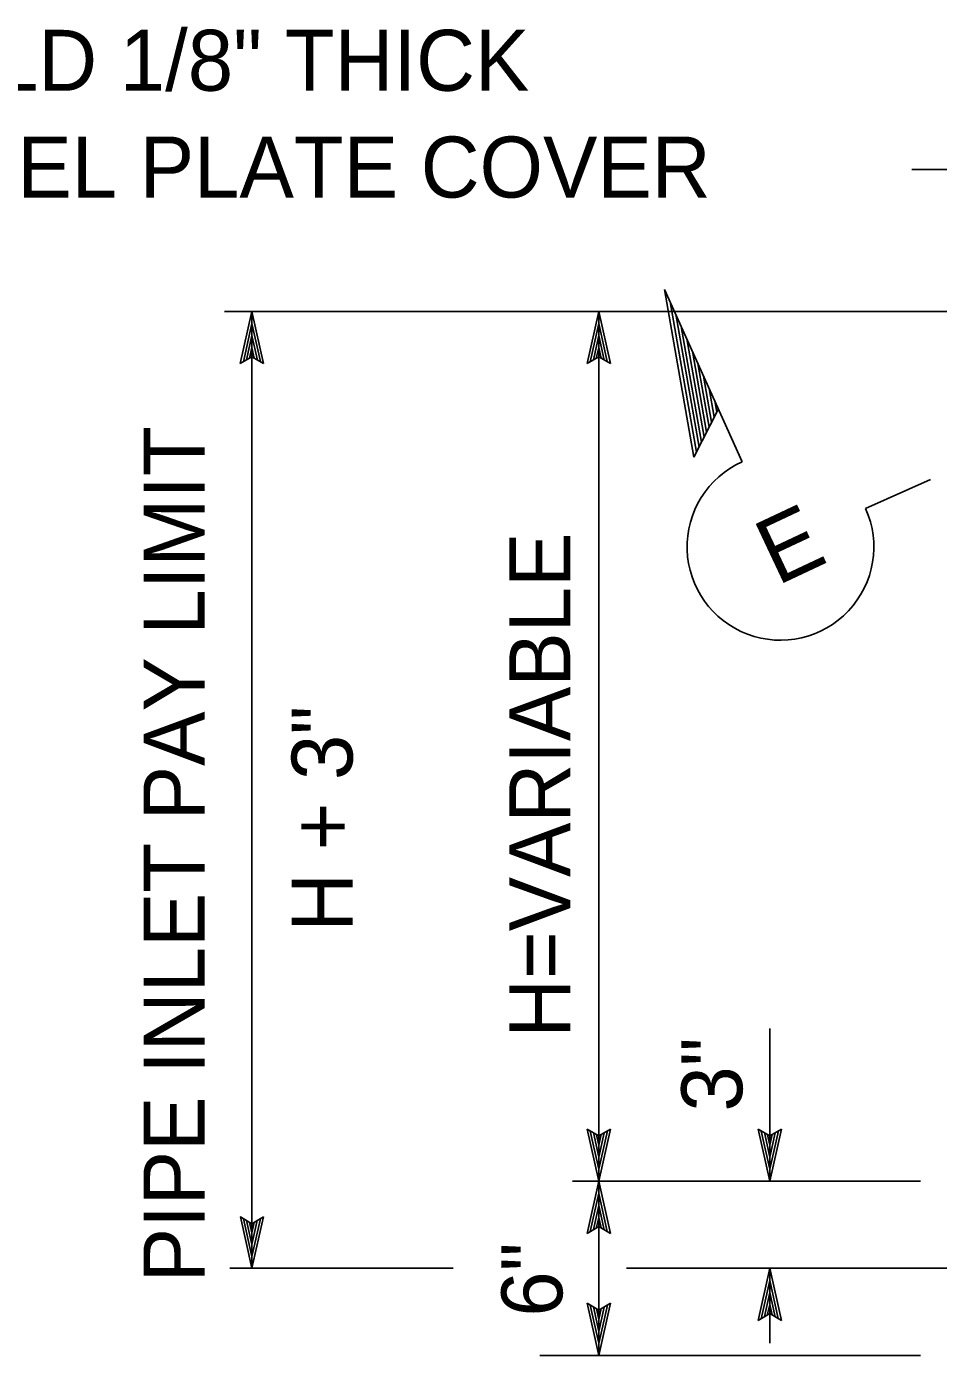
# Model space of a CAD drawing. Extents: x -894 to 866, y -472 to 714.
# Drawn here: x 162 to 266.7, y 267 to 419.7 of the extents above; entities that cross this region are included whole.
import ezdxf

# ---------------------------------------------------------------- set-up
doc = ezdxf.new("R2010")
doc.units = 0
doc.layers.add('df_DETAIL-anno', color=7, linetype='Continuous')
doc.layers.add('pp_PRESENTATION', color=7, linetype='Continuous')

msp = doc.modelspace()

# ---------------------------------------------------------------- linework, layer by layer
at = {"layer": 'df_DETAIL-anno'}
for p, q in [((263.61, 403.23), (270.63, 403.23)), ((272.58, 386.94), (184.69, 386.94)), ((186.5, 380.94), (187.84, 386.94)), ((187.84, 277.04), (187.84, 386.94)), ((187.84, 386.94), (187.84, 386.94)), ((187.84, 386.94), (189.17, 380.94)), ((226.32, 380.94), (227.66, 386.94)), ((227.66, 386.94), (227.66, 287.04)), ((227.66, 386.94), (227.66, 386.94)), ((227.66, 386.94), (228.99, 380.94)), ((186.86, 381.15), (187.84, 385.56)), ((187.85, 385.55), (188.81, 381.17)), ((226.68, 381.15), (227.66, 385.56)), ((227.67, 385.55), (228.63, 381.17)), ((187.22, 381.39), (187.84, 384.17)), ((187.84, 384.17), (188.47, 381.35)), ((227.04, 381.39), (227.66, 384.17)), ((227.66, 384.17), (228.29, 381.35)), ((187.84, 381.74), (186.5, 380.94)), ((187.56, 381.56), (187.84, 382.79)), ((187.84, 382.79), (188.11, 381.58)), ((189.17, 380.94), (187.84, 381.74)), ((227.66, 381.74), (226.32, 380.94)), ((227.38, 381.56), (227.66, 382.79)), ((227.66, 382.79), (227.93, 381.58)), ((228.99, 380.94), (227.66, 381.74)), ((186.5, 380.94), (186.5, 380.94)), ((189.17, 380.94), (189.17, 380.94)), ((226.32, 380.94), (226.32, 380.94)), ((228.99, 380.94), (228.99, 380.94)), ((247.29, 287.04), (247.29, 304.58)), ((227.66, 287.04), (226.33, 293.04)), ((226.33, 293.04), (226.33, 293.04)), ((226.33, 293.04), (227.66, 292.24)), ((227.66, 292.24), (229, 293.04)), ((229, 293.04), (227.66, 287.04)), ((229, 293.04), (229, 293.04)), ((247.29, 287.04), (245.96, 293.04)), ((245.96, 293.04), (245.96, 293.04)), ((245.96, 293.04), (247.29, 292.24)), ((247.29, 292.24), (248.63, 293.04)), ((248.63, 293.04), (247.29, 287.04)), ((248.63, 293.04), (248.63, 293.04)), ((227.66, 288.43), (226.69, 292.8)), ((227.66, 289.8), (227.04, 292.62)), ((227.67, 291.18), (227.4, 292.39)), ((228.65, 292.82), (227.66, 288.42)), ((228.29, 292.59), (227.66, 289.8)), ((227.94, 292.41), (227.67, 291.18)), ((247.29, 288.43), (246.32, 292.8)), ((247.29, 289.8), (246.67, 292.62)), ((247.3, 291.18), (247.03, 292.39)), ((248.28, 292.82), (247.29, 288.42)), ((247.92, 292.59), (247.29, 289.8)), ((247.57, 292.41), (247.3, 291.18)), ((264.58, 287.04), (224.66, 287.04)), ((226.32, 281.04), (227.66, 287.04)), ((227.66, 287.04), (227.66, 267.04)), ((227.66, 287.04), (227.66, 287.04)), ((227.66, 287.04), (228.99, 281.04)), ((227.66, 287.04), (227.66, 287.04)), ((247.29, 287.04), (247.29, 287.04)), ((226.68, 281.25), (227.66, 285.66)), ((227.67, 285.65), (228.63, 281.27)), ((227.04, 281.49), (227.66, 284.27)), ((227.66, 284.27), (228.29, 281.45)), ((227.38, 281.66), (227.66, 282.89)), ((227.66, 282.89), (227.93, 281.68)), ((227.66, 281.84), (226.32, 281.04)), ((226.32, 281.04), (226.32, 281.04)), ((228.99, 281.04), (227.66, 281.84)), ((228.99, 281.04), (228.99, 281.04)), ((210.94, 277.04), (185.3, 277.04)), ((272.86, 277.04), (230.86, 277.04)), ((245.95, 271.04), (247.29, 277.04)), ((247.29, 277.04), (247.29, 277.04)), ((247.29, 277.04), (248.62, 271.04)), ((247.29, 268.43), (247.29, 277.04)), ((246.31, 271.25), (247.29, 275.66)), ((247.3, 275.65), (248.26, 271.27)), ((246.67, 271.49), (247.29, 274.27)), ((247.29, 274.27), (247.92, 271.45)), ((227.66, 267.04), (226.33, 273.04)), ((226.33, 273.04), (226.33, 273.04)), ((226.33, 273.04), (227.66, 272.24)), ((227.66, 268.43), (226.69, 272.8)), ((227.66, 269.8), (227.04, 272.62)), ((227.67, 271.18), (227.4, 272.39)), ((227.66, 272.24), (229, 273.04)), ((229, 273.04), (227.66, 267.04)), ((228.65, 272.82), (227.66, 268.42)), ((228.29, 272.59), (227.66, 269.8)), ((227.94, 272.41), (227.67, 271.18)), ((229, 273.04), (229, 273.04)), ((247.29, 271.84), (245.95, 271.04)), ((247.01, 271.66), (247.29, 272.89)), ((247.29, 272.89), (247.56, 271.68)), ((248.62, 271.04), (247.29, 271.84)), ((245.95, 271.04), (245.95, 271.04)), ((248.62, 271.04), (248.62, 271.04)), ((264.58, 267.04), (220.9, 267.04)), ((227.66, 267.04), (227.66, 267.04))]:
    msp.add_line(p, q, dxfattribs=at)
msp.add_lwpolyline([(189.16, 282.94), (187.84, 277.04), (186.53, 282.94), (186.88, 282.73), (187.84, 278.41), (188.81, 282.73), (188.46, 282.53), (187.84, 279.76), (187.23, 282.52), (187.58, 282.31), (187.85, 281.12), (188.11, 282.32), (187.84, 282.15), (186.53, 282.94), (187.84, 282.15)], close=True, dxfattribs=at)
at = {"layer": 'pp_PRESENTATION'}
for p, q in [((235.22, 389.47), (238.59, 370.21)), ((244.12, 369.67), (235.22, 389.47)), ((235.85, 388.05), (238.88, 370.78)), ((236.49, 386.63), (239.17, 371.36)), ((237.13, 385.21), (239.46, 371.93)), ((237.77, 383.79), (239.75, 372.51)), ((238.41, 382.36), (240.04, 373.08)), ((239.05, 380.94), (240.33, 373.66)), ((239.69, 379.52), (240.62, 374.23)), ((240.33, 378.1), (240.91, 374.81)), ((241.39, 375.76), (238.59, 370.21)), ((240.97, 376.68), (241.2, 375.38)), ((258.29, 364.3), (265.73, 367.65))]:
    msp.add_line(p, q, dxfattribs=at)
msp.add_arc((248.52, 359.9), 10.72, 114.229, 24.2295, dxfattribs=at)

# ---------------------------------------------------------------- texts
at = {"layer": 'df_DETAIL-anno'}
for s, p in [('WELD 1/8" THICK', (143.03, 412.28)), ('STEEL PLATE COVER', (142.71, 400.02))]:
    msp.add_text(s, height=7, dxfattribs=at).set_placement(p)
for s, p in [('PIPE INLET PAY LIMIT', (182.4, 275.44)), ('H=VARIABLE', (224.39, 303.52)), ('H + 3"', (199.4, 315.69)), ('3"', (244.14, 295.04)), ('6"', (223.48, 271.49))]:
    msp.add_text(s, height=7, rotation=90, dxfattribs=at).set_placement(p)
at = {"layer": 'pp_PRESENTATION'}
msp.add_text('E', height=7.5, rotation=25.2013, dxfattribs=at).set_placement((248.13, 355.4))

doc.saveas('drawing.dxf')
